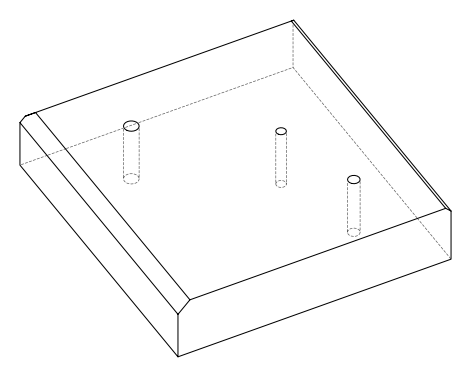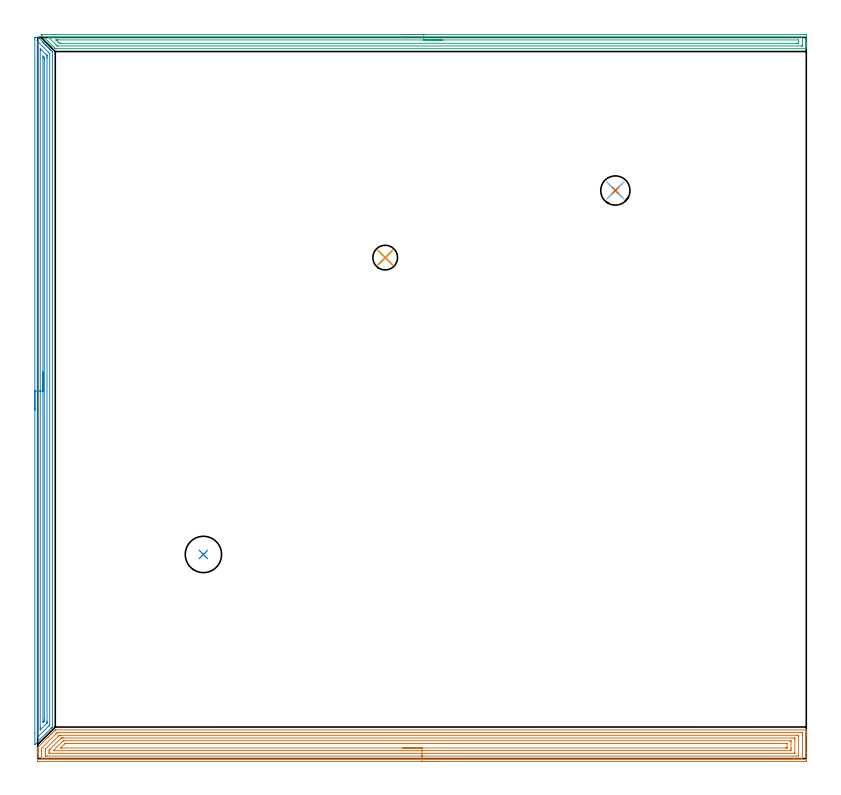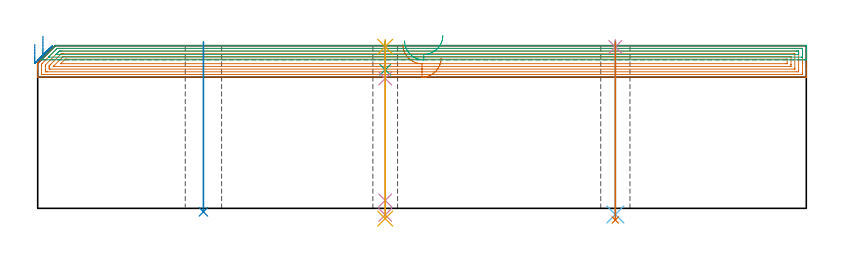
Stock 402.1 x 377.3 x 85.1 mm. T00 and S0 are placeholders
(PLAN: 11 operations, 7 tool changes, 43 min)
(1 AREA_MILL | FG_CHAMFER_SURFACE | UGT0205_001 | 19.5 min | 54740 mm3)
(2 AREA_MILL_1 | FG_CHAMFER_SURFACE_1 | UGT0205_001 | 11.78 min | 15398 mm3)
(3 AREA_MILL_2 | FG_CHAMFER_SURFACE_2 | UGT0205_001 | 9.73 min | 10825 mm3)
(4 SPOT_DRILL | STEP1HOLE | NXT0321_9005460120000 | 0.03 min | 3 mm3)
(5 SPOT_DRILL_1 | STEP1HOLE_2 | NXT0321_9005460120000 | 0.03 min | 5 mm3)
(6 DRILL_THROUGH_HOLE_INTO_CENTER | STEP1HOLE | NXT0301_065 | 0.36 min | 5856 mm3)
(7 DRILL_TO_ENLARGE_THROUGH_HOLE | STEP1HOLE | UGT0301_283 | 0.37 min | 9751 mm3)
(8 INDEXABLE_INSERT_DRILL_THROUGH_HOLE_FROM_SOLID | STEP1HOLE_1 | NXT0302_009 | 0.36 min | 24093 mm3)
(9 DRILL_BLIND_HOLE_INTO_CENTER | STEP1HOLE_2 | NXT0301_055 | 0.06 min | 632 mm3)
(10 GUN_DRILL_THROUGH_HOLE | STEP1HOLE_2 | UGT0307_005 | 0.43 min | 3953 mm3)
(11 DRILL_TO_ENLARGE_THROUGH_HOLE_1 | STEP1HOLE_2 | UGT0301_237 | 0.37 min | 6500 mm3)
(TOOL UGT0205_001 | Chamfer Mill 20 x 3 x 45 deg. | D20 FL50 Z2)
(TOOL NXT0321_9005460120000 | NC Spot Drill, 142deg, 12mm, Carbide, Uncoated | D12 PA142 FL30 Z2)
(TOOL NXT0301_065 | Carbide Drill 9.4mm [860.1-0940-075A1-MM 2214] | D9.4 PA140 FL98 Z2)
(TOOL UGT0301_283 | Twist Drill 15.3 mm | D15.3 PA118 FL120 Z2)
(TOOL NXT0302_009 | Index. Insert Drill 19mm [880-D1900L25-05] | D19 PA176 FL95 Z2)
(TOOL NXT0301_055 | Carbide Drill 8.4mm [860.1-0840-042A1-MM 2214] | D8.4 PA140 FL61 Z2)
(TOOL UGT0307_005 | Gun Drill 8.3 mm | D8.3 PA130 FL24 Z1)
(TOOL UGT0301_237 | Twist Drill 12.9 mm | D12.9 PA118 FL97 Z2)
(OP 1 AREA_MILL)
G17 G21 G94 G90
T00 M6
G54
G17 G0 G90 X211.05 Y-1.5 S1061 M3
G43 Z95.1 H0
Z78.6
G94 G1 X211.012 Z77.728 F250.
X210.898 Z76.864
X210.709 Z76.012
X210.447 Z75.18
X210.113 Z74.374
X209.71 Z73.6
X209.242 Z72.864
X208.71 Z72.172
X208.121 Z71.529
X207.478 Z70.94
X206.786 Z70.409
X206.05 Z69.94
X205.276 Z69.537
X204.47 Z69.203
X203.638 Z68.941
X202.786 Z68.752
X201.922 Z68.638
X201.05 Z68.6
X0.611
X0.238 Y-1.496 Z68.602
X0.01 Y-1.492 Z68.605
X0. Y-1.13 Z68.966
Y2.372 Z72.466
Y2.925 Z73.022
Y3.248 Z73.344
Y3.801 Z73.897
Y4.123 Z74.219
Y4.768 Z74.867
Y5.437 Z75.536
X0.001 Y5.553 Z75.653
X0.01 Y5.806 Z75.903
X0.076 Y5.874 Z75.972
X0.164 Y5.965 Z76.063
X5.204 Y11.004 Z81.104
X5.327 Y11.128 Z81.225
X5.372 Y11.173 Z81.271
X6.032 Y11.832 Z81.932
X6.202 Y12.004 Z82.1
X6.86 Y12.66 Z82.76
X7.077 Y12.879 Z82.975
X7.687 Y13.487 Z83.587
X7.753 Y13.554 Z83.653
X7.953 Y13.755 Z83.851
X8.515 Y14.315 Z84.414
X9.114 Y14.913 Z85.011
X9.198 Y14.994 Z85.092
X9.539 Y15. Z85.1
X401.936
X402.09 Y14.998 Z85.088
X402.097 Y14.866 Z84.959
X402.1 Y14.728 Z84.827
Y14.399 Z84.498
Y13.755 Z83.849
Y12.557 Z82.654
Y12.004 Z82.098
Y2.948 Z73.045
Y-1.13 Z68.967
X402.097 Y-1.41 Z68.687
X402.09 Y-1.492 Z68.605
X402.006 Y-1.499 Z68.599
X401.489 Y-1.5 Z68.6
X201.05
Y-0.086 Z70.014
X2.396 Y-0.085 Z70.015
X2.222 Y-0.084 Z70.016
X2.049 Y-0.08 Z70.02
X2.013 Y-0.079 Z70.021
X2.008 Y-0.056 Z70.044
X2.005 Y-0.027 Z70.073
X2.001 Y0.133 Z70.233
Y4.123 Z74.223
X2.002 Y4.51 Z74.61
X2.01 Y4.999 Z75.099
X2.025 Y5.363 Z75.463
X2.396 Y5.746 Z75.846
X2.461 Y5.811 Z75.911
X9.532 Y12.883 Z82.983
X9.98 Y13.323 Z83.423
X10.135 Y13.473 Z83.573
X10.257 Y13.579 Z83.679
X10.432 Y13.582 Z83.682
X10.606 Y13.584 Z83.684
X11.325 Y13.586 Z83.686
X11.497
X399.704 Y13.585 Z83.685
X399.878 Y13.584 Z83.684
X400.051 Y13.58 Z83.68
X400.087 Y13.579 Z83.679
X400.092 Y13.556 Z83.656
X400.095 Y13.527 Z83.627
X400.099 Y13.367 Z83.467
X400.1 Y0.232 Z70.332
X400.098 Y0.103 Z70.203
X400.094 Y-0.001 Z70.099
X400.09 Y-0.068 Z70.032
X400.08 Y-0.079 Z70.021
X400.063 Y-0.08 Z70.02
X399.704 Y-0.085 Z70.015
X395.721 Y-0.086 Z70.014
X201.05
Y1.328 Z71.428
X5.075 Y1.329 Z71.429
X4.352 Y1.33 Z71.43
X4.182 Y1.332 Z71.432
X4.02 Y1.335 Z71.435
X4.01 Y1.496 Z71.596
X4.003 Y1.672 Z71.772
X4. Y2.372 Z72.472
Y2.55 Z72.65
Y4.123 Z74.223
X4.001 Y4.301 Z74.401
X4.006 Y4.65 Z74.75
X4.01 Y4.824 Z74.924
X4.019 Y4.908 Z75.008
X4.101 Y4.999 Z75.099
X4.14 Y5.04 Z75.14
X10.771 Y11.671 Z81.771
X11.105 Y12.004 Z82.104
X11.216 Y12.11 Z82.21
X11.257 Y12.146 Z82.246
X11.286 Y12.165 Z82.265
X12.217 Y12.171 Z82.271
X397.025
X397.748 Y12.17 Z82.27
X397.918 Y12.168 Z82.268
X398.08 Y12.165 Z82.265
X398.09 Y12.004 Z82.104
X398.097 Y11.828 Z81.928
X398.1 Y11.128 Z81.228
Y10.95 Z81.05
X398.099 Y2.194 Z72.294
X398.09 Y1.496 Z71.596
X398.082 Y1.336 Z71.436
X397.025 Y1.329 Z71.429
X201.05 Y1.328 Z71.428
Y2.743 Z72.843
X6.482
X6.135 Y2.745 Z72.845
X6.075 Y2.746 Z72.846
X6.019 Y2.749 Z72.849
X6.01 Y2.83 Z72.93
X6. Y3.215 Z73.315
Y3.248 Z73.348
Y4.091 Z74.191
X6.001 Y4.123 Z74.223
X6.006 Y4.334 Z74.434
X6.01 Y4.438 Z74.538
X6.071 Y4.511 Z74.611
X6.263 Y4.709 Z74.809
X6.548 Y4.999 Z75.099
X6.702 Y5.154 Z75.254
X11.801 Y10.252 Z80.352
X12.008 Y10.458 Z80.558
X12.217 Y10.662 Z80.762
X12.317 Y10.75 Z80.85
X12.407 Y10.753 Z80.853
X12.597 Y10.755 Z80.855
X13.11 Y10.757 Z80.857
X13.488
X395.618
X395.965 Y10.755 Z80.855
X396.025 Y10.754 Z80.854
X396.081 Y10.751 Z80.851
X396.09 Y10.67 Z80.77
X396.1 Y10.285 Z80.385
Y10.252 Z80.352
Y3.248 Z73.348
X396.096 Y2.826 Z72.926
X396.093 Y2.773 Z72.873
X396.091 Y2.753 Z72.853
X396.062 Y2.75 Z72.85
X395.926 Y2.746 Z72.846
X395.753 Y2.744 Z72.844
X201.05 Y2.743 Z72.843
Y4.157 Z74.257
X8.612
X8.268 Y4.159 Z74.259
X8.183 Y4.161 Z74.261
X8.169 Y4.162 Z74.262
X8.168 Y4.163 Z74.263
X8.181 Y4.179 Z74.279
X8.213 Y4.213 Z74.313
X8.381 Y4.383 Z74.483
X12.802 Y8.803 Z78.903
X13.11 Y9.109 Z79.209
X13.25 Y9.24 Z79.34
X13.364 Y9.336 Z79.436
X14.038 Y9.343 Z79.443
X393.488
X393.889 Y9.339 Z79.439
X394.081 Y9.336 Z79.436
X394.09 Y9.228 Z79.328
X394.098 Y8.745 Z78.845
X394.1 Y5.241 Z75.341
X394.099 Y4.999 Z75.099
X394.095 Y4.37 Z74.47
X394.088 Y4.164 Z74.264
X393.419 Y4.157 Z74.257
X201.05
Y5.571 Z75.671
X12.526
X12.35 Y5.572 Z75.672
X12.217 Y5.574 Z75.674
X12.046 Y5.578 Z75.678
X12.142 Y5.686 Z75.786
X12.217 Y5.769 Z75.869
X14.074 Y7.626 Z77.726
X14.35 Y7.893 Z77.993
X14.372 Y7.912 Z78.012
X14.403 Y7.922 Z78.022
X14.484 Y7.925 Z78.025
X14.588 Y7.928 Z78.028
X14.896 Y7.929 Z78.029
X15.48
X391.668 Y7.928 Z78.028
X391.977 Y7.927 Z78.027
X392.065 Y7.924 Z78.024
X392.085 Y7.922 Z78.022
X392.09 Y7.913 Z78.013
X392.094 Y7.879 Z77.979
X392.098 Y7.767 Z77.867
X392.1 Y5.874 Z75.974
X392.099 Y5.663 Z75.763
X392.097 Y5.61 Z75.71
X392.093 Y5.584 Z75.684
X392.089 Y5.578 Z75.678
X392.079 Y5.576 Z75.676
X391.976 Y5.573 Z75.673
X391.668 Y5.571 Z75.671
X391.085
X201.05
X200.178 Z75.709
X199.314 Z75.823
X198.462 Z76.012
X197.63 Z76.274
X196.824 Z76.608
X196.05 Z77.011
X195.314 Z77.48
X194.622 Z78.011
X193.979 Z78.6
X193.39 Z79.243
X192.858 Z79.935
X192.39 Z80.671
X191.987 Z81.445
X191.653 Z82.251
X191.391 Z83.083
X191.202 Z83.935
X191.088 Z84.8
X191.05 Z85.671
G0 Z95.1
M5
M2
(OP 2 AREA_MILL_1)
G17 G21 G94 G90
T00 M6
G54
G17 G0 G90 X-1.5 Y182.3 S1061 M3
G43 Z95.1 H0
Z85.9
G94 G1 Y182.338 Z85.029 F250.
Y182.452 Z84.164
Y182.641 Z83.312
Y182.903 Z82.48
Y183.237 Z81.674
Y183.64 Z80.9
Y184.108 Z80.164
Y184.64 Z79.472
Y185.229 Z78.829
Y185.872 Z78.24
Y186.564 Z77.709
Y187.3 Z77.24
Y188.074 Z76.837
Y188.88 Z76.503
Y189.712 Z76.241
Y190.564 Z76.052
Y191.428 Z75.938
Y192.3 Z75.9
Y376.983
X-1.497 Y377.134 Z75.903
X-1.491 Y377.298 Z75.905
X-1.241 Y377.3 Z76.155
X-0.911 Z76.484
X-0.069 Z77.33
X0.294 Y377.299 Z77.69
X0.318 Y377.283 Z77.715
X0.751 Y376.849 Z78.151
X0.872 Y376.729 Z78.269
X2.611 Y374.99 Z80.009
X2.654 Y374.947 Z80.052
X2.698 Y374.902 Z80.097
X2.907 Y374.693 Z80.306
X2.951 Y374.65 Z80.349
X2.996 Y374.604 Z80.395
X3.204 Y374.397 Z80.603
X3.249 Y374.353 Z80.646
X3.294 Y374.307 Z80.693
X3.5 Y374.1 Z80.899
X3.546 Y374.056 Z80.943
X3.591 Y374.009 Z80.99
X3.797 Y373.804 Z81.196
X3.843 Y373.759 Z81.24
X3.889 Y373.712 Z81.288
X4.093 Y373.507 Z81.492
X4.14 Y373.461 Z81.537
X4.187 Y373.414 Z81.586
X4.39 Y373.211 Z81.789
X4.437 Y373.164 Z81.834
X4.484 Y373.116 Z81.883
X4.686 Y372.914 Z82.085
X4.734 Y372.867 Z82.131
X4.782 Y372.819 Z82.181
X4.983 Y372.618 Z82.382
X5.031 Y372.57 Z82.428
X5.08 Y372.521 Z82.479
X5.28 Y372.321 Z82.678
X5.328 Y372.273 Z82.725
X5.377 Y372.223 Z82.776
X5.576 Y372.024 Z82.975
X5.625 Y371.976 Z83.022
X5.675 Y371.926 Z83.074
X5.873 Y371.728 Z83.272
X5.922 Y371.679 Z83.319
X5.972 Y371.628 Z83.371
X6.169 Y371.431 Z83.568
X6.22 Y371.382 Z83.616
X6.27 Y371.33 Z83.669
X6.466 Y371.135 Z83.865
X6.517 Y371.085 Z83.914
X6.568 Y371.033 Z83.967
X6.762 Y370.838 Z84.161
X6.814 Y370.788 Z84.211
X6.865 Y370.735 Z84.264
X7.059 Y370.542 Z84.458
X7.111 Y370.491 Z84.508
X7.425 Y370.175 Z84.825
X7.702 Y369.888 Z85.098
X7.7 Y369.567 Z85.1
Y16.823
X7.702 Y16.512 Z85.098
X7.436 Y16.236 Z84.836
X7.073 Y15.873 Z84.472
X-1.185 Y7.614 Z76.214
X-1.356 Y7.442 Z76.041
X-1.485 Y7.317 Z75.913
X-1.495 Y7.316 Z75.903
X-1.499 Y7.317 Z75.899
X-1.5 Y13.2 Z75.9
Y192.3
X-0.086 Z77.314
X-0.085 Y374.968 Z77.315
X-0.084 Y375.035 Z77.316
X-0.079 Y375.167 Z77.321
X-0.075 Y375.216 Z77.325
X-0.06 Y375.203 Z77.34
X-0.019 Y375.167 Z77.381
X0.248 Y374.902 Z77.648
X5.604 Y369.545 Z83.004
X6.22 Y368.919 Z83.62
X6.279 Y368.846 Z83.679
X6.283 Y368.718 Z83.683
X6.285 Y368.652 Z83.685
Y17.734
Y17.669
X6.282 Y17.602 Z83.682
X6.279 Y17.56 Z83.679
X6.267 Y17.529 Z83.667
X6.22 Y17.477 Z83.62
X5.905 Y17.157 Z83.305
X5.592 Y16.841 Z82.992
X-0.019 Y11.231 Z77.381
X-0.062 Y11.19 Z77.338
X-0.078 Y11.177 Z77.322
X-0.079 Y11.178 Z77.321
X-0.081 Y11.197 Z77.319
X-0.084 Y11.285 Z77.316
X-0.086 Y11.55 Z77.314
Y192.3
X1.329 Z78.729
Y370.437
X1.33 Y370.871 Z78.73
X1.334 Y371.33 Z78.734
X1.335 Y371.351 Z78.735
X1.364 Y371.33 Z78.764
X1.763 Y370.936 Z79.163
X4.437 Y368.262 Z81.837
X4.687 Y368.007 Z82.087
X4.811 Y367.877 Z82.211
X4.865 Y367.816 Z82.265
X4.866 Y367.759 Z82.266
X4.87 Y367.325 Z82.27
X4.871 Y366.866 Z82.271
Y366.431
Y19.52
X4.87 Y19.086 Z82.27
X4.866 Y18.627 Z82.266
X4.864 Y18.578 Z82.264
X4.826 Y18.534 Z82.226
X4.763 Y18.466 Z82.163
X4.682 Y18.382 Z82.082
X1.56 Y15.259 Z78.96
X1.354 Y15.055 Z78.754
X1.346 Z78.746
X1.336 Z78.736
X1.334 Y15.083 Z78.734
X1.33 Y15.489 Z78.73
X1.329 Y15.948 Z78.729
Y16.384
Y192.3
X2.743 Z80.143
Y367.216
X2.745 Y367.391 Z80.145
X2.748 Y367.477 Z80.148
X2.749 Y367.488 Z80.149
X2.754 Y367.486 Z80.154
X2.789 Y367.455 Z80.189
X3.375 Y366.866 Z80.775
X3.45 Y366.773 Z80.85
X3.457 Y366.062 Z80.857
Y365.973
Y20.413
X3.452 Y19.697 Z80.852
X3.451 Y19.615 Z80.851
X3.366 Y19.52 Z80.766
X3.167 Y19.319 Z80.567
X3.01 Y19.164 Z80.41
X2.75 Y18.911 Z80.15
X2.744 Y19.431 Z80.144
X2.743 Y19.52 Z80.143
Y192.3
Y193.172 Z80.181
Y194.036 Z80.295
Y194.888 Z80.483
Y195.72 Z80.746
Y196.526 Z81.08
Y197.3 Z81.482
Y198.036 Z81.951
Y198.728 Z82.482
Y199.371 Z83.072
Y199.96 Z83.715
Y200.492 Z84.407
Y200.96 Z85.143
Y201.363 Z85.917
Y201.697 Z86.723
Y201.959 Z87.555
Y202.148 Z88.406
Y202.262 Z89.271
Y202.3 Z90.143
G0 Z95.1
M5
M2
(OP 3 AREA_MILL_2)
G17 G21 G94 G90
T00 M6
G54
G17 G0 G90 X191.95 Y378.8 S1061 M3
G43 Z95.1 H0
Z87.7
G94 G1 X191.988 Z86.828 F250.
X192.102 Z85.963
X192.291 Z85.112
X192.553 Z84.28
X192.887 Z83.474
X193.29 Z82.7
X193.758 Z81.964
X194.29 Z81.272
X194.879 Z80.629
X195.522 Z80.04
X196.214 Z79.508
X196.95 Z79.04
X197.724 Z78.637
X198.53 Z78.303
X199.362 Z78.041
X200.213 Z77.852
X201.078 Z77.738
X201.95 Z77.7
X400.906
X401.49 Y378.799 Z77.701
X402.067 Y378.794 Z77.704
X402.093 Y378.792 Z77.705
X402.1 Y378.218 Z78.279
Y374.655 Z81.84
Y374.091 Z82.406
Y373.764 Z82.732
Y373.2 Z83.296
Y372.873 Z83.622
Y372.219 Z84.28
Y371.827 Z84.672
Y371.45 Z85.041
X402.09 Y371.403 Z85.088
X401.936 Y371.4 Z85.1
X9.552
X9.197 Y371.405 Z85.091
X9.065 Y371.534 Z84.963
X8.791 Y371.809 Z84.69
X2.113 Y378.487 Z78.012
X1.935 Y378.663 Z77.834
X1.815 Y378.786 Z77.712
X1.814 Y378.795 Z77.703
X1.815 Y378.799 Z77.699
X11.306 Y378.8 Z77.7
X201.95
Y377.386 Z79.114
X399.763 Y377.385 Z79.115
X399.881 Y377.382 Z79.118
X400.09 Y377.376 Z79.124
X400.092 Y377.327 Z79.173
X400.099 Y376.934 Z79.566
X400.1 Y373.764 Z82.736
X400.099 Y373.37 Z83.13
X400.092 Y372.873 Z83.627
X400.09 Y372.83 Z83.67
X399.939 Y372.821 Z83.679
X399.822 Y372.816 Z83.684
X399.763 Y372.815 Z83.685
X10.445
X10.386 Y372.816 Z83.684
X10.27 Y372.821 Z83.679
X10.232 Y372.829 Z83.671
X10.214 Y372.842 Z83.658
X10.18 Y372.873 Z83.627
X9.553 Y373.497 Z83.003
X5.981 Y377.069 Z79.431
X5.727 Y377.327 Z79.173
X5.693 Y377.366 Z79.134
X5.684 Y377.379 Z79.121
X5.746 Y377.381 Z79.119
X5.864 Y377.385 Z79.115
X5.923 Y377.386 Z79.114
X5.981
X201.95
Y375.972 Z80.528
X397.919 Y375.971 Z80.529
X398.061 Y375.97 Z80.53
X398.084 Y375.968 Z80.532
X398.089 Y375.966 Z80.534
X398.092 Y375.943 Z80.557
X398.097 Y375.847 Z80.653
X398.099 Y375.726 Z80.774
X398.1 Y375.545 Z80.955
X398.099 Y374.475 Z82.025
X398.093 Y374.293 Z82.207
X398.09 Y374.244 Z82.256
X398.075 Y374.235 Z82.265
X398.025 Y374.233 Z82.267
X397.919 Y374.231 Z82.269
X397.453 Y374.229 Z82.271
X397.026 Y374.228 Z82.272
X12.231 Y374.229 Z82.271
X11.764 Y374.23 Z82.27
X11.338 Y374.234 Z82.266
X11.282 Y374.235 Z82.265
X11.222 Y374.289 Z82.211
X11.095 Y374.41 Z82.09
X10.846 Y374.655 Z81.845
X10.445 Y375.054 Z81.446
X9.955 Y375.545 Z80.955
X9.553 Y375.951 Z80.549
X9.547 Y375.966 Z80.534
X9.553 Y375.967 Z80.533
X10.02 Y375.97 Z80.53
X10.445 Y375.971 Z80.529
X10.911 Y375.972 Z80.528
X201.95
X202.822 Z80.566
X203.686 Z80.68
X204.538 Z80.869
X205.37 Z81.131
X206.176 Z81.465
X206.95 Z81.868
X207.686 Z82.337
X208.378 Z82.868
X209.021 Z83.457
X209.61 Z84.101
X210.141 Z84.793
X210.61 Z85.528
X211.013 Z86.302
X211.347 Z87.108
X211.609 Z87.94
X211.798 Z88.792
X211.912 Z89.657
X211.95 Z90.528
G0 Z95.1
M5
M2
(OP 4 SPOT_DRILL)
G17 G21 G94 G90
T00 M6
G54
G17 G0 G90 X302.2 Y297.2 S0 M3
G43 Z95.1 H0
G94 G81 G98 Z84.441 F250. R88.1
G80
M5
M2
(OP 5 SPOT_DRILL_1)
G17 G21 G94 G90
T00 M6
G54
G17 G0 G90 X181.8 Y262.1 S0 M3
G43 Z95.1 H0
G94 G81 G98 Z84.545 F250. R88.1
G80
M5
M2
(OP 6 DRILL_THROUGH_HOLE_INTO_CENTER)
G17 G21 G94 G90
T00 M6
G54
G17 G0 G90 X302.2 Y297.2 S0 M3
G43 Z95.1 H1
G94 G73 G98 Z-3.211 F250. Q8.831 R87.1
G80
M5
M2
(OP 7 DRILL_TO_ENLARGE_THROUGH_HOLE)
G17 G21 G94 G90
T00 M6
G54
G17 G0 G90 X302.2 Y297.2 S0 M3
G43 Z95.1 H0
G94 G73 G98 Z-6.097 F250. Q15.199 R87.1
G80
M5
M2
(OP 8 INDEXABLE_INSERT_DRILL_THROUGH_HOLE_FROM_SOLID)
G17 G21 G94 G90
T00 M6
G54
G17 G0 G90 X86.7 Y106.8 S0 M3
G43 Z95.1 H1
G94 G81 G98 Z-1.832 F250. R87.1
G80
M5
M2
(OP 9 DRILL_BLIND_HOLE_INTO_CENTER)
G17 G21 G94 G90
T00 M6
G54
G17 G0 G90 X181.8 Y262.1 S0 M3
G43 Z95.1 H1
G94 G81 G98 Z72.5 F250. R87.1
G80
M5
M2
(OP 10 GUN_DRILL_THROUGH_HOLE)
G17 G21 G94 G90
T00 M6
G54
G17 G0 G90 X181.8 Y262.1 M8
G43 Z95.1 H0
Z82.234
S716 M3
G94 G1 Z67.925 F125. M26
G4 X.084
Z4.15 F250.
G4 X.084
Z-3.435 F125.
G4 X.084
M5
M9
G0 Z82.234
Z95.1
M2
(OP 11 DRILL_TO_ENLARGE_THROUGH_HOLE_1)
G17 G21 G94 G90
T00 M6
G54
G17 G0 G90 X181.8 Y262.1 S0 M3
G43 Z95.1 H0
G94 G73 G98 Z-5.376 F250. Q11.309 R87.1
G80
M5
M2
